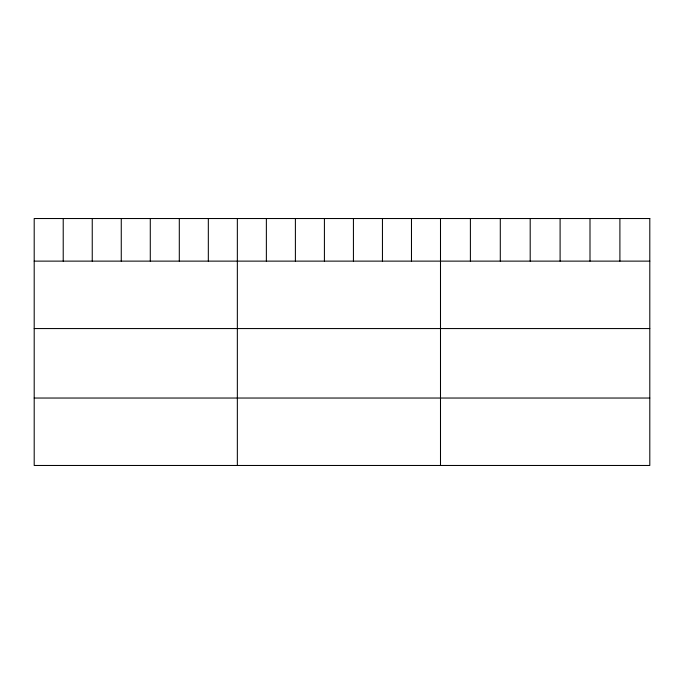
<?xml version="1.0" encoding="UTF-8"?>
<svg xmlns="http://www.w3.org/2000/svg" width="684" height="684" viewBox="0 0 684 684"><rect width="100%" height="100%" fill="white"/><g stroke="black" fill="none" stroke-linecap="round" stroke-linejoin="round"><path stroke-width="1.03" d="M34.2 261.126L649.8 261.126M34.2 328.559L649.8 328.559M34.2 398.037L649.8 398.037M619.901 218.529L619.901 261.126M590.001 218.529L590.001 261.126M560.102 218.529L560.102 261.126M530.194 218.529L530.194 261.126M500.295 218.529L500.295 261.126M470.395 218.529L470.395 261.126M440.496 218.529L440.496 465.471M411.477 218.529L411.477 261.126M382.45 218.529L382.45 261.126M353.431 218.529L353.431 261.126M324.413 218.529L324.413 261.126M295.394 218.529L295.394 261.126M266.367 218.529L266.367 261.126M237.348 218.529L237.348 465.471M208.329 218.529L208.329 261.126M179.302 218.529L179.302 261.126M150.283 218.529L150.283 261.126M121.265 218.529L121.265 261.126M92.246 218.529L92.246 261.126M63.219 218.529L63.219 261.126M649.8 218.529L34.2 218.529L34.2 465.471L649.8 465.471L649.8 218.529"/></g></svg>
